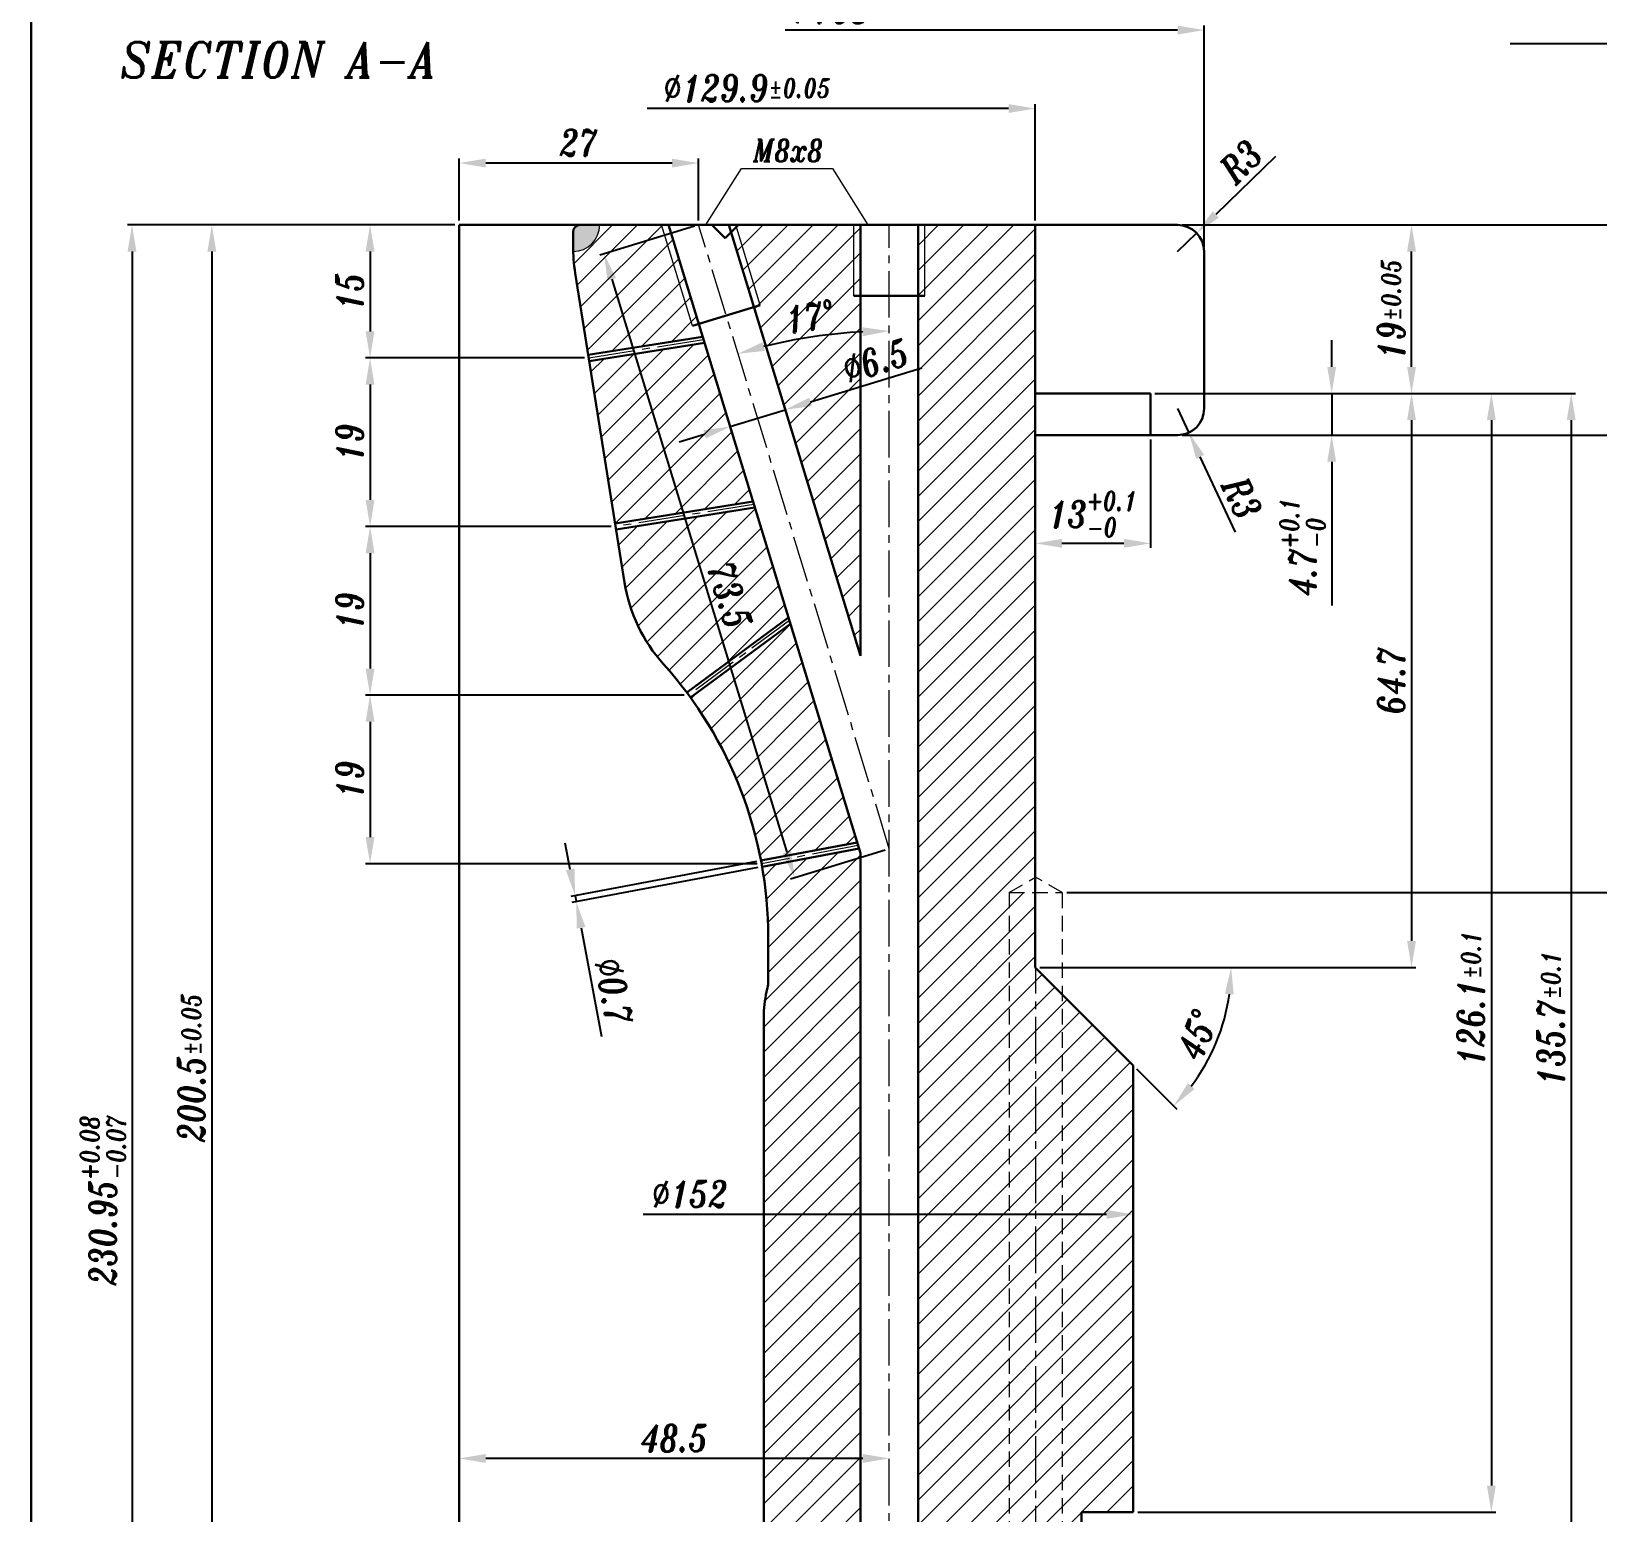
# Model space of a CAD drawing. Extents: x -409 to 828, y -94 to 506.
# Drawn here: x 31.5 to 208.1, y 134.3 to 301.3 of the extents above; entities that cross this region are included whole.
import ezdxf
from ezdxf import colors
from ezdxf.entities.mleader import LeaderData, LeaderLine
from ezdxf.math import Vec2, Vec3

# ---------------------------------------------------------------- set-up
doc = ezdxf.new("R2010")
doc.units = 0
doc.header["$LTSCALE"] = 7
doc.header["$MEASUREMENT"] = 0
doc.linetypes.add('CENTER2', pattern=[1.125, 0.75, -0.125, 0.125, -0.125])
doc.linetypes.add('HIDDEN', pattern=[0.375, 0.25, -0.125])
doc.layers.get('0').update_dxf_attribs({"linetype": 'CONTINUOUS', "lineweight": 15})
for name, color, linetype, lineweight in [('1', 1, 'CENTER2', 15), ('2', 2, 'HIDDEN', 15), ('3', 3, 'CONTINUOUS', 30), ('8', 252, 'CONTINUOUS', 15), ('ENGLISH', 252, 'CONTINUOUS', 18)]:
    doc.layers.add(name, color=color, linetype=linetype, lineweight=lineweight)
doc.styles.add('ITALICT', font='ITALICT.shx', dxfattribs={"width": 0.8, "height": 3})
doc.styles.get("Standard").update_dxf_attribs({"font": 'isocp.shx', "height": 3})
doc.dimstyles.get("Standard").update_dxf_attribs({"dimtxt": 3, "dimasz": 3, "dimexe": 0.5, "dimexo": 0.5, "dimgap": 0.8, "dimtad": 1, "dimdsep": 46, "dimtxsty": 'ITALICT', "dimcen": 0.09, "dimazin": 2, "dimtfac": 1, "dimtmove": 0, "dimatfit": 3, "dimfxl": 1, "dimtolj": 1, "dimtzin": 0, "dimarcsym": 0})
doc.dimstyles.new('Standard$2', dxfattribs={"dimtxt": 3, "dimasz": 3, "dimexe": 0.5, "dimexo": 0.5, "dimgap": 0.8, "dimtad": 1, "dimdsep": 46, "dimtxsty": 'ITALICT', "dimcen": 0.09, "dimazin": 2, "dimtfac": 1, "dimtmove": 0, "dimatfit": 3, "dimfxl": 1, "dimtolj": 1, "dimtzin": 0, "dimarcsym": 0})

# ---------------------------------------------------------------- blocks, each defined once
blk = doc.blocks.new('*D12')
at = {"color": 0, "lineweight": -2, "transparency": 16777216}
for p, q in [((79.23, 279.47), (69.19, 279.47)), ((69.69, 276.47), (69.69, 267.47)), ((93.85, 264.47), (69.19, 264.47))]:
    blk.add_line(p, q, dxfattribs=at)
at = {"color": 0, "transparency": 16777216}
for points in [[(70.19, 276.47), (69.19, 276.47), (69.69, 279.47)], [(69.19, 267.47), (70.19, 267.47), (69.69, 264.47)]]:
    blk.add_solid(points, dxfattribs=at)
at = {"color": 0, "transparency": 16777216, "insert": (67.39, 271.97), "char_height": 3, "attachment_point": 5, "rotation": 90, "style": 'ITALICT'}
blk.add_mtext('\\A1;15', dxfattribs=at)
blk = doc.blocks.new('*D13')
at = {"color": 0, "lineweight": -2, "transparency": 16777216}
for p, q in [((93.85, 264.47), (69.19, 264.47)), ((69.69, 261.47), (69.69, 248.47)), ((96.87, 245.47), (69.19, 245.47))]:
    blk.add_line(p, q, dxfattribs=at)
at = {"color": 0, "transparency": 16777216}
for points in [[(70.19, 261.47), (69.19, 261.47), (69.69, 264.47)], [(69.19, 248.47), (70.19, 248.47), (69.69, 245.47)]]:
    blk.add_solid(points, dxfattribs=at)
at = {"color": 0, "transparency": 16777216, "insert": (67.39, 254.97), "char_height": 3, "attachment_point": 5, "rotation": 90, "style": 'ITALICT'}
blk.add_mtext('\\A1;19', dxfattribs=at)
blk = doc.blocks.new('*D14')
at = {"color": 0, "lineweight": -2, "transparency": 16777216}
for p, q in [((96.87, 245.47), (69.19, 245.47)), ((69.69, 242.47), (69.69, 229.47)), ((105.11, 226.47), (69.19, 226.47))]:
    blk.add_line(p, q, dxfattribs=at)
at = {"color": 0, "transparency": 16777216}
for points in [[(70.19, 242.47), (69.19, 242.47), (69.69, 245.47)], [(69.19, 229.47), (70.19, 229.47), (69.69, 226.47)]]:
    blk.add_solid(points, dxfattribs=at)
at = {"color": 0, "transparency": 16777216, "insert": (67.39, 235.97), "char_height": 3, "attachment_point": 5, "rotation": 90, "style": 'ITALICT'}
blk.add_mtext('\\A1;19', dxfattribs=at)
blk = doc.blocks.new('*D15')
at = {"color": 0, "lineweight": -2, "transparency": 16777216}
for p, q in [((105.11, 226.47), (69.19, 226.47)), ((69.69, 223.47), (69.69, 210.47)), ((113.32, 207.47), (69.19, 207.47))]:
    blk.add_line(p, q, dxfattribs=at)
at = {"color": 0, "transparency": 16777216}
for points in [[(70.19, 223.47), (69.19, 223.47), (69.69, 226.47)], [(69.19, 210.47), (70.19, 210.47), (69.69, 207.47)]]:
    blk.add_solid(points, dxfattribs=at)
at = {"color": 0, "transparency": 16777216, "insert": (67.39, 216.97), "char_height": 3, "attachment_point": 5, "rotation": 90, "style": 'ITALICT'}
blk.add_mtext('\\A1;19', dxfattribs=at)
blk = doc.blocks.new('*D18')
at = {"color": 0, "linetype": 'ByBlock', "lineweight": -2, "transparency": 16777216}
for p, q in [((157.68, 255.27), (157.68, 243.08)), ((147.68, 243.58), (154.68, 243.58))]:
    blk.add_line(p, q, dxfattribs=at)
at = {"color": 0, "transparency": 16777216}
for points in [[(147.68, 244.08), (147.68, 243.08), (144.68, 243.58)], [(154.68, 244.08), (154.68, 243.08), (157.68, 243.58)]]:
    blk.add_solid(points, dxfattribs=at)
at = {"color": 0, "transparency": 16777216, "insert": (151.18, 246.87), "char_height": 3, "attachment_point": 5, "style": 'ITALICT'}
blk.add_mtext('\\A1;13{}{\\H0.71x;\\C3;\\S+0.1^ -0;}', dxfattribs=at)
blk = doc.blocks.new('*D19')
at = {"color": 0, "lineweight": -2, "transparency": 16777216}
for p, q in [((171.77, 287.2), (165.03, 280.65)), ((160.73, 276.47), (162.88, 278.56))]:
    blk.add_line(p, q, dxfattribs=at)
at = {"color": 0, "transparency": 16777216}
blk.add_solid([(164.68, 281.01), (165.38, 280.29), (162.88, 278.56)], dxfattribs=at)
at = {"color": 0, "transparency": 16777216, "insert": (167.87, 286.62), "char_height": 3, "attachment_point": 5, "rotation": 44.194, "style": 'ITALICT'}
blk.add_mtext('\\A1;R3', dxfattribs=at)
blk = doc.blocks.new('*D20')
at = {"color": 0, "lineweight": -2, "transparency": 16777216}
for p, q in [((160.73, 258.77), (162, 256.05)), ((167.26, 244.82), (163.27, 253.34))]:
    blk.add_line(p, q, dxfattribs=at)
at = {"color": 0, "transparency": 16777216}
blk.add_solid([(163.72, 253.55), (162.82, 253.12), (162, 256.05)], dxfattribs=at)
at = {"color": 0, "transparency": 16777216, "insert": (167.98, 248.7), "char_height": 3, "attachment_point": 5, "rotation": 295.1049, "style": 'ITALICT'}
blk.add_mtext('\\A1;R3', dxfattribs=at)
blk = doc.blocks.new('*D21')
at = {"color": 0, "linetype": 'ByBlock', "lineweight": -2, "transparency": 16777216}
for p, q in [((178.1, 263.47), (178.1, 266.47)), ((158.18, 260.47), (178.6, 260.47)), ((178.1, 260.47), (178.1, 255.77)), ((161.23, 255.77), (178.6, 255.77)), ((178.1, 252.77), (178.1, 236.58))]:
    blk.add_line(p, q, dxfattribs=at)
at = {"color": 0, "transparency": 16777216}
for points in [[(177.6, 263.47), (178.6, 263.47), (178.1, 260.47)], [(177.6, 252.77), (178.6, 252.77), (178.1, 255.77)]]:
    blk.add_solid(points, dxfattribs=at)
at = {"color": 0, "transparency": 16777216, "insert": (174.82, 243.17), "char_height": 3, "attachment_point": 5, "rotation": 90, "style": 'ITALICT'}
blk.add_mtext('\\A1;4.7{}{\\H0.71x;\\C3;\\S+0.1^ -0;}', dxfattribs=at)
blk = doc.blocks.new('*D22')
at = {"color": 0, "lineweight": -2, "transparency": 16777216}
for p, q in [((161.23, 279.47), (214.6, 279.47)), ((214.1, 276.47), (214.1, 258.77)), ((161.23, 255.77), (214.6, 255.77))]:
    blk.add_line(p, q, dxfattribs=at)
at = {"color": 0, "transparency": 16777216}
for points in [[(213.6, 276.47), (214.6, 276.47), (214.1, 279.47)], [(213.6, 258.77), (214.6, 258.77), (214.1, 255.77)]]:
    blk.add_solid(points, dxfattribs=at)
at = {"color": 0, "transparency": 16777216, "insert": (211.8, 267.62), "char_height": 3, "attachment_point": 5, "rotation": 90, "style": 'ITALICT'}
blk.add_mtext('\\A1;23.7{}{\\H0.71x;\\C3;%%p0.05}', dxfattribs=at)
blk = doc.blocks.new('*D23')
at = {"color": 0, "lineweight": -2, "transparency": 16777216}
for p, q in [((158.18, 260.47), (187.6, 260.47)), ((187.1, 257.47), (187.1, 198.77)), ((145.18, 195.77), (187.6, 195.77))]:
    blk.add_line(p, q, dxfattribs=at)
at = {"color": 0, "transparency": 16777216}
for points in [[(186.6, 257.47), (187.6, 257.47), (187.1, 260.47)], [(186.6, 198.77), (187.6, 198.77), (187.1, 195.77)]]:
    blk.add_solid(points, dxfattribs=at)
at = {"color": 0, "transparency": 16777216, "insert": (184.8, 228.12), "char_height": 3, "attachment_point": 5, "rotation": 90, "style": 'ITALICT'}
blk.add_mtext('\\A1;64.7', dxfattribs=at)
blk = doc.blocks.new('*D24')
at = {"color": 0, "lineweight": -2, "transparency": 16777216}
for p, q in [((155.79, 195.77), (167.26, 195.77)), ((156.08, 184.36), (160.65, 179.8))]:
    blk.add_line(p, q, dxfattribs=at)
blk.add_arc((144.68, 195.77), 22.09, 322.7882, 352.2118, dxfattribs=at)
at = {"color": 0, "transparency": 16777216}
for points in [[(166.06, 192.81), (167.06, 192.74), (166.76, 195.77)], [(162.64, 182.08), (161.89, 182.74), (160.29, 180.15)]]:
    blk.add_solid(points, dxfattribs=at)
at = {"color": 0, "transparency": 16777216, "insert": (162.96, 188.2), "char_height": 3, "attachment_point": 5, "rotation": 67.5, "style": 'ITALICT'}
blk.add_mtext('\\A1;45°', dxfattribs=at)
blk = doc.blocks.new('*D25')
at = {"color": 0, "lineweight": -2, "transparency": 16777216}
for p, q in [((158.18, 260.47), (196.6, 260.47)), ((196.1, 257.47), (196.1, 137.37)), ((156.23, 134.37), (196.6, 134.37))]:
    blk.add_line(p, q, dxfattribs=at)
at = {"color": 0, "transparency": 16777216}
for points in [[(195.6, 257.47), (196.6, 257.47), (196.1, 260.47)], [(195.6, 137.37), (196.6, 137.37), (196.1, 134.37)]]:
    blk.add_solid(points, dxfattribs=at)
at = {"color": 0, "transparency": 16777216, "insert": (193.8, 192.31), "char_height": 3, "attachment_point": 5, "rotation": 90, "style": 'ITALICT'}
blk.add_mtext('\\A1;126.1{}{\\H0.71x;\\C3;%%p0.1}', dxfattribs=at)
blk = doc.blocks.new('*D26')
at = {"color": 0, "lineweight": -2, "transparency": 16777216}
for p, q in [((158.18, 260.47), (205.6, 260.47)), ((205.1, 257.47), (205.1, 127.77)), ((165.38, 124.77), (205.6, 124.77))]:
    blk.add_line(p, q, dxfattribs=at)
at = {"color": 0, "transparency": 16777216}
for points in [[(204.6, 257.47), (205.6, 257.47), (205.1, 260.47)], [(204.6, 127.77), (205.6, 127.77), (205.1, 124.77)]]:
    blk.add_solid(points, dxfattribs=at)
at = {"color": 0, "transparency": 16777216, "insert": (202.8, 190.04), "char_height": 3, "attachment_point": 5, "rotation": 90, "style": 'ITALICT'}
blk.add_mtext('\\A1;135.7{}{\\H0.71x;\\C3;%%p0.1}', dxfattribs=at)
blk = doc.blocks.new('*D27')
at = {"color": 0, "lineweight": -2, "transparency": 16777216}
for p, q in [((74.19, 279.47), (51.35, 279.47)), ((51.85, 276.47), (51.85, 81.97)), ((79.23, 78.97), (51.35, 78.97))]:
    blk.add_line(p, q, dxfattribs=at)
at = {"color": 0, "transparency": 16777216}
for points in [[(52.35, 276.47), (51.35, 276.47), (51.85, 279.47)], [(51.35, 81.97), (52.35, 81.97), (51.85, 78.97)]]:
    blk.add_solid(points, dxfattribs=at)
at = {"color": 0, "transparency": 16777216, "insert": (49.55, 184.47), "char_height": 3, "attachment_point": 5, "rotation": 90, "style": 'ITALICT'}
blk.add_mtext('\\A1;200.5{}{\\H0.71x;\\C3;%%p0.05}', dxfattribs=at)
blk = doc.blocks.new('*D40')
at = {"color": 0, "lineweight": -2, "transparency": 16777216}
for p, q in [((79.23, 279.47), (42.35, 279.47)), ((42.85, 276.47), (42.85, 51.52)), ((79.23, 48.52), (42.35, 48.52))]:
    blk.add_line(p, q, dxfattribs=at)
at = {"color": 0, "transparency": 16777216}
for points in [[(43.35, 276.47), (42.35, 276.47), (42.85, 279.47)], [(42.35, 51.52), (43.35, 51.52), (42.85, 48.52)]]:
    blk.add_solid(points, dxfattribs=at)
at = {"color": 0, "transparency": 16777216, "insert": (39.57, 169.55), "char_height": 3, "attachment_point": 5, "rotation": 90, "style": 'ITALICT'}
blk.add_mtext('\\A1;230.95{}{\\H0.71x;\\C3;\\S+0.08^ -0.07;}', dxfattribs=at)
blk = doc.blocks.new('*D42')
at = {"color": 0, "lineweight": -2, "transparency": 16777216}
for p, q in [((152.73, 167.94), (100.49, 167.94)), ((155.73, 168.44), (155.73, 168.44))]:
    blk.add_line(p, q, dxfattribs=at)
at = {"color": 0, "transparency": 16777216}
blk.add_solid([(152.73, 167.44), (152.73, 168.44), (155.73, 167.94)], dxfattribs=at)
at = {"color": 0, "transparency": 16777216, "insert": (105.74, 170.24), "char_height": 3, "attachment_point": 5, "style": 'ITALICT'}
blk.add_mtext('\\A1;%%c152', dxfattribs=at)
blk = doc.blocks.new('*D43')
at = {"color": 0, "lineweight": -2, "transparency": 16777216}
for p, q in [((141.68, 292.59), (100.93, 292.59)), ((144.68, 279.97), (144.68, 293.09))]:
    blk.add_line(p, q, dxfattribs=at)
at = {"color": 0, "transparency": 16777216}
blk.add_solid([(141.68, 293.09), (141.68, 292.09), (144.68, 292.59)], dxfattribs=at)
at = {"color": 0, "transparency": 16777216, "insert": (112.2, 294.89), "char_height": 3, "attachment_point": 5, "style": 'ITALICT'}
blk.add_mtext('\\A1;%%c129.9{}{\\H0.71x;\\C3;%%p0.05}', dxfattribs=at)
blk = doc.blocks.new('*D44')
at = {"color": 0, "lineweight": -2, "transparency": 16777216}
for p, q in [((160.73, 301.43), (116.47, 301.43)), ((163.73, 276.97), (163.73, 301.93))]:
    blk.add_line(p, q, dxfattribs=at)
at = {"color": 0, "transparency": 16777216}
blk.add_solid([(160.73, 301.93), (160.73, 300.93), (163.73, 301.43)], dxfattribs=at)
at = {"color": 0, "transparency": 16777216, "insert": (121.73, 303.73), "char_height": 3, "attachment_point": 5, "style": 'ITALICT'}
blk.add_mtext('\\A1;%%c168', dxfattribs=at)
blk = doc.blocks.new('*D45')
at = {"color": 0, "lineweight": -2, "transparency": 16777216}
for p, q in [((79.73, 279.97), (79.73, 286.94)), ((103.73, 286.44), (82.73, 286.44)), ((106.73, 279.97), (106.73, 286.94))]:
    blk.add_line(p, q, dxfattribs=at)
at = {"color": 0, "transparency": 16777216}
for points in [[(82.73, 286.94), (82.73, 285.94), (79.73, 286.44)], [(103.73, 286.94), (103.73, 285.94), (106.73, 286.44)]]:
    blk.add_solid(points, dxfattribs=at)
at = {"color": 0, "transparency": 16777216, "insert": (93.23, 288.74), "char_height": 3, "attachment_point": 5, "style": 'ITALICT'}
blk.add_mtext('\\A1;27', dxfattribs=at)
blk = doc.blocks.new('*D48')
at = {"color": 0, "lineweight": -2, "transparency": 16777216}
for p, q in [((79.73, 139.97), (79.73, 140.93)), ((125.23, 140.43), (82.73, 140.43)), ((128.23, 140.93), (128.23, 140.93))]:
    blk.add_line(p, q, dxfattribs=at)
at = {"color": 0, "transparency": 16777216}
for points in [[(82.73, 140.93), (82.73, 139.93), (79.73, 140.43)], [(125.23, 139.93), (125.23, 140.93), (128.23, 140.43)]]:
    blk.add_solid(points, dxfattribs=at)
at = {"color": 0, "transparency": 16777216, "insert": (103.98, 142.73), "char_height": 3, "attachment_point": 5, "style": 'ITALICT'}
blk.add_mtext('\\A1;48.5', dxfattribs=at)
blk = doc.blocks.new('*D55')
at = {"color": 0, "lineweight": -2, "transparency": 16777216}
for p, q in [((106.25, 279.32), (95.58, 276.06)), ((96.94, 273.34), (116.68, 208.75)), ((127.75, 209), (117.08, 205.74))]:
    blk.add_line(p, q, dxfattribs=at)
at = {"color": 0, "transparency": 16777216}
for points in [[(97.41, 273.48), (96.46, 273.19), (96.06, 276.21)], [(116.2, 208.61), (117.16, 208.9), (117.56, 205.88)]]:
    blk.add_solid(points, dxfattribs=at)
at = {"color": 0, "transparency": 16777216, "insert": (110.23, 237.71), "char_height": 3, "attachment_point": 5, "rotation": 287, "style": 'ITALICT'}
blk.add_mtext('\\A1;73.5', dxfattribs=at)
blk = doc.blocks.new('*D68')
at = {"color": 0, "lineweight": -2, "transparency": 16777216}
for p, q in [((161.23, 279.47), (187.6, 279.47)), ((187.1, 263.47), (187.1, 276.47)), ((158.18, 260.47), (187.6, 260.47))]:
    blk.add_line(p, q, dxfattribs=at)
at = {"color": 0, "transparency": 16777216}
for points in [[(186.6, 276.47), (187.6, 276.47), (187.1, 279.47)], [(186.6, 263.47), (187.6, 263.47), (187.1, 260.47)]]:
    blk.add_solid(points, dxfattribs=at)
at = {"color": 0, "transparency": 16777216, "insert": (184.8, 269.97), "char_height": 3, "attachment_point": 5, "rotation": 90, "style": 'ITALICT'}
blk.add_mtext('\\A1;19{}{\\H0.71x;\\C3;%%p0.05}', dxfattribs=at)
blk = doc.blocks.new('*D91')
at = {"color": 0, "lineweight": -2, "transparency": 16777216}
for p, q in [((148.23, 204.22), (212.8, 204.22)), ((212.3, 51.52), (212.3, 201.22)), ((147.38, 48.52), (212.8, 48.52))]:
    blk.add_line(p, q, dxfattribs=at)
at = {"color": 0, "transparency": 16777216}
for points in [[(212.8, 201.22), (211.8, 201.22), (212.3, 204.22)], [(211.8, 51.52), (212.8, 51.52), (212.3, 48.52)]]:
    blk.add_solid(points, dxfattribs=at)
at = {"color": 0, "transparency": 16777216, "insert": (210, 126.37), "char_height": 3, "attachment_point": 5, "rotation": 90, "style": 'ITALICT'}
blk.add_mtext('\\A1;155.7', dxfattribs=at)
blk = doc.blocks.new('*D102')
at = {"color": 0, "linetype": 'ByBlock', "lineweight": -2, "transparency": 16777216}
for p, q in [((92.25, 206.83), (91.7, 209.78)), ((113.27, 207.72), (92.31, 203.79)), ((113.39, 207.03), (92.44, 203.1)), ((92.8, 203.88), (92.93, 203.2)), ((93.48, 200.25), (95.78, 187.98))]:
    blk.add_line(p, q, dxfattribs=at)
at = {"color": 0, "transparency": 16777216}
for points in [[(91.76, 206.74), (92.74, 206.92), (92.8, 203.88)], [(93.97, 200.34), (92.99, 200.16), (92.93, 203.2)]]:
    blk.add_solid(points, dxfattribs=at)
at = {"color": 0, "transparency": 16777216, "insert": (97.17, 193.06), "char_height": 3, "attachment_point": 5, "rotation": 280.6168, "style": 'ITALICT'}
blk.add_mtext('\\A1;%%c0.7', dxfattribs=at)
blk = doc.blocks.new('*D143')
at = {"color": 0, "lineweight": -2, "transparency": 16777216}
blk.add_arc((128.23, 209.14), 58.36, 92.9458, 104.0542, dxfattribs=at)
at = {"color": 0, "transparency": 16777216}
for points in [[(125.24, 266.93), (125.21, 267.93), (128.23, 267.5)], [(113.92, 266.24), (114.19, 265.27), (111.16, 264.95)]]:
    blk.add_solid(points, dxfattribs=at)
at = {"color": 0, "transparency": 16777216, "insert": (119.26, 269.14), "char_height": 3, "attachment_point": 5, "rotation": 8.5, "style": 'ITALICT'}
blk.add_mtext('\\A1;17%%d', dxfattribs=at)
blk = doc.blocks.new('*D144')
at = {"color": 0, "linetype": 'ByBlock', "lineweight": -2, "transparency": 16777216}
for p, q in [((119.36, 259.52), (131.89, 263.35)), ((110.28, 256.74), (116.49, 258.64)), ((116.37, 259.05), (116.64, 258.16)), ((110.15, 257.15), (110.42, 256.26)), ((107.41, 255.86), (104.54, 254.99))]:
    blk.add_line(p, q, dxfattribs=at)
at = {"color": 0, "transparency": 16777216}
for points in [[(119.21, 260), (119.51, 259.04), (116.49, 258.64)], [(107.55, 255.39), (107.26, 256.34), (110.28, 256.74)]]:
    blk.add_solid(points, dxfattribs=at)
at = {"color": 0, "transparency": 16777216, "insert": (126.68, 264.16), "char_height": 3, "attachment_point": 5, "rotation": 17, "style": 'ITALICT'}
blk.add_mtext('\\A1;%%c6.5', dxfattribs=at)

msp = doc.modelspace()

# ---------------------------------------------------------------- hatches: boundary and pattern name
h = msp.add_hatch(color=256)
h.paths.add_polyline_path([(95.5759, 279.4683), (93.3759, 279.4683, 0.41421356), (92.5759, 278.6683), (92.5759, 277.1683, 0.0087517), (92.5881, 276.4683, 0.4130178)])
h.paths.add_polyline_path([(113.4486, 81.6849, -0.04156546), (112.1759, 78.9683), (114.995, 77.9422, 0.38836393)])
at = {"layer": '8'}
h = msp.add_hatch(dxfattribs=at)
h.set_pattern_fill('_USER', color=256, scale=2, angle=45, style=0, pattern_type=0)
h.set_pattern_definition([(45, (-750.9619, 0), (-1.4142136, 1.4142136), [])])
h.paths.add_polyline_path([(124.9759, 208.6592), (124.8187, 209.1735), (113.8837, 207.1237, -0.04342478), (114.5759, 199.1683), (114.5759, 194.1683, -0.05538514), (114.5027, 193.5097), (114.393, 193.0219, 0.05538514), (114.0759, 190.1683), (114.0759, 96.9683, 0.05538514), (114.393, 94.1146), (114.5027, 93.6268, -0.05538514), (114.5759, 92.9683), (114.5759, 87.9683, -0.08899347), (113.4486, 81.6849, -0.38836393), (114.995, 77.9422), (124.9759, 74.3094)])
h.paths.add_polyline_path([(113.7575, 207.8123), (124.6127, 209.8471), (117.0716, 234.5128), (105.8199, 226.1856, -0.10994604)])
h.paths.add_polyline_path([(97.4276, 245.1226), (98.3759, 239.1683, 0.14459439), (102.7668, 229.9644, -0.02258496), (105.405, 226.7494), (116.8545, 235.223), (113.0664, 247.6133)])
h.paths.add_polyline_path([(94.4015, 264.1226), (97.3175, 245.8139), (112.8598, 248.2892), (107.3867, 266.1907)])
h.paths.add_polyline_path([(92.5881, 276.4683, 0.0307428), (92.8248, 274.0226), (94.2914, 264.8139), (107.1801, 266.8666), (106.7414, 268.3014), (106.0242, 268.0821), (102.5431, 279.4683), (95.5759, 279.4683, -0.4130178)])
h.paths.add_polyline_path([(102.5431, 279.4683), (106.0242, 268.0821), (106.7414, 268.3014), (103.3274, 279.4683)])
h.paths.add_polyline_path([(110.3823, 278.6247), (112.9574, 270.2018), (113.6747, 270.4211), (110.9829, 279.2253)])
h.paths.add_polyline_path([(110.9829, 279.2253), (110.9087, 279.4683), (110.1244, 279.4683), (110.3823, 278.6247)])
h.paths.add_polyline_path([(111.2259, 279.4683), (110.9829, 279.2253), (113.6747, 270.4211), (112.9574, 270.2018), (124.9759, 230.8912), (124.9759, 271.4683), (124.2259, 271.4683), (124.2259, 279.4683)])
h.paths.add_polyline_path([(121.3179, 265.6596), (130.2935, 268.4038), (132.0477, 262.6659), (123.0721, 259.9218)], flags=9)
h.paths.add_polyline_path([(124.2259, 271.4683), (124.9759, 271.4683), (124.9759, 279.4683), (124.2259, 279.4683)])
h.paths.add_polyline_path([(132.2259, 271.4683), (132.2259, 279.4683), (131.4759, 279.4683), (131.4759, 271.4683)])
h.paths.add_polyline_path([(141.7259, 48.5183), (141.7259, 120.7683), (135.8759, 120.7683), (135.8759, 121.5183), (134.8759, 121.5183), (132.9995, 124.7683), (134.8759, 128.0183), (135.8759, 128.0183), (135.8759, 128.7683), (141.7259, 128.7683), (141.7259, 204.2183), (144.6759, 205.9214), (144.6759, 255.7683), (144.6759, 260.4683), (144.6759, 279.4683), (132.2259, 279.4683), (132.2259, 271.4683), (131.4759, 271.4683), (131.4759, 56.5183), (132.2259, 56.5183), (132.2259, 48.5183)])
h.paths.add_polyline_path([(126.4588, 99.2238), (135.8445, 99.2238), (135.8445, 93.2238), (126.4588, 93.2238)], flags=9)
h.paths.add_polyline_path([(124.9759, 61.2448), (117.2629, 58.4375, 0.31529879), (116.2759, 57.0279), (116.2759, 50.7185, 0.31529879), (116.9339, 49.7788), (120.3971, 48.5183), (124.2259, 48.5183), (124.2259, 56.5183), (124.9759, 56.5183)])
h.paths.add_polyline_path([(124.9759, 56.5183), (124.2259, 56.5183), (124.2259, 48.5183), (124.9759, 48.5183)])
h.paths.add_polyline_path([(132.2259, 48.5183), (132.2259, 56.5183), (131.4759, 56.5183), (131.4759, 48.5183)])
h.paths.add_polyline_path([(141.7259, 120.7683), (141.7259, 48.5183), (144.7259, 48.5183), (144.7259, 120.7683)])
h.paths.add_polyline_path([(144.7259, 120.7683), (144.7259, 48.5183), (146.8759, 48.5183, 0.07194075), (147.7259, 48.6412), (147.7259, 120.7683)])
h.paths.add_polyline_path([(135.8759, 121.5183), (135.8759, 120.7683), (141.7259, 120.7683), (141.7259, 121.5183)])
h.paths.add_polyline_path([(144.7259, 121.5183), (141.7259, 121.5183), (141.7259, 120.7683), (144.7259, 120.7683)])
h.paths.add_polyline_path([(147.7259, 121.5183), (144.7259, 121.5183), (144.7259, 120.7683), (147.7259, 120.7683)])
h.paths.add_polyline_path([(149.8759, 121.5183), (147.7259, 121.5183), (147.7259, 120.7683), (149.8759, 120.7683)])
h.paths.add_polyline_path([(147.7259, 48.6412, 0.33236862), (149.8759, 51.5183), (149.8759, 74.3683), (149.8759, 120.2683), (149.8759, 120.7683), (147.7259, 120.7683)])
h.paths.add_polyline_path([(141.7259, 128.7683), (141.7259, 128.0183), (144.7259, 128.0183), (144.7259, 128.7683)])
h.paths.add_polyline_path([(135.8759, 128.7683), (135.8759, 128.0183), (141.7259, 128.0183), (141.7259, 128.7683)])
h.paths.add_polyline_path([(147.7259, 128.0183), (147.7259, 128.7683), (144.7259, 128.7683), (144.7259, 128.0183)])
h.paths.add_polyline_path([(149.8759, 128.0183), (149.8759, 128.7683), (147.7259, 128.7683), (147.7259, 128.0183)])
h.paths.add_polyline_path([(149.8759, 129.2683), (149.8759, 134.2683), (149.8759, 134.3683), (155.7259, 134.3683), (155.7259, 184.7183), (147.7259, 192.7183), (147.7259, 128.7683), (149.8759, 128.7683)])
h.paths.add_polyline_path([(147.7259, 128.7683), (147.7259, 192.7183), (144.7259, 195.7183), (144.7259, 128.7683)])
h.paths.add_polyline_path([(144.7259, 128.7683), (144.7259, 195.7183), (144.6759, 195.7683), (144.6759, 204.2183), (141.7259, 204.2183), (141.7259, 128.7683)])
h.paths.add_polyline_path([(111.7475, 243.0171), (114.4582, 234.1507), (108.7204, 232.3965), (106.0097, 241.2628)], flags=24)
h.paths.add_polyline_path([(115.5318, 271.6121), (122.1017, 272.594), (122.9885, 266.6599), (116.4186, 265.6781)], flags=24)
h.paths.add_polyline_path([(140.6606, 61.1701), (141.9332, 53.9529), (136.0244, 52.911), (134.7518, 60.1282)], flags=24)
h.paths.add_polyline_path([(136.2083, 108.8277), (141.4797, 108.8277), (141.4797, 102.8277), (136.2083, 102.8277)], flags=24)
h.paths.add_polyline_path([(136.2973, 117.8277), (141.4545, 117.8277), (141.4545, 111.8277), (136.2973, 111.8277)], flags=24)

# ---------------------------------------------------------------- linework, layer by layer
for p, q in [((107.5429, 279.4683), (111.5722, 285.8246)), ((111.5722, 285.8246), (121.8098, 285.8246)), ((121.8098, 285.8246), (125.7997, 279.4683)), ((106.0242, 268.0821), (102.5431, 279.4683)), ((113.6747, 270.4211), (110.9087, 279.4683)), ((124.2259, 271.4683), (124.2259, 279.4683)), ((132.2259, 271.4683), (132.2259, 279.4683))]:
    msp.add_line(p, q)
msp.add_arc((92.5759, 279.4683), 3, 270.234013, 0)
at = {"layer": '1'}
for p, q in [((128.2259, 209.1449), (106.7259, 279.4683)), ((128.2259, 48.5183), (128.2259, 279.4683)), ((107.2834, 266.5287), (94.3465, 264.4683)), ((112.9631, 247.9513), (97.3725, 245.4683)), ((116.9631, 234.8679), (105.6135, 226.4683)), ((124.7157, 209.5103), (113.8219, 207.4683)), ((144.7259, 205.9503), (144.7259, 48.5183))]:
    msp.add_line(p, q, dxfattribs=at)
at = {"layer": '2'}
for p, q in [((141.7259, 204.2183), (144.7259, 205.9503)), ((147.7259, 204.2183), (144.7259, 205.9503)), ((141.7259, 204.2183), (147.7259, 204.2183)), ((141.7259, 204.2183), (141.7259, 48.5183)), ((147.7259, 204.2183), (147.7259, 48.6412))]:
    msp.add_line(p, q, dxfattribs=at)
at = {"layer": '3'}
for p, q in [((31.4997, 501.465), (31.4997, -89.1371)), ((79.7259, 279.4683), (79.7259, 48.5183)), ((79.7259, 279.4683), (160.7259, 279.4683)), ((124.9759, 208.6592), (103.3274, 279.4683)), ((109.7259, 277.9683), (108.2259, 279.4683)), ((109.7259, 277.9683), (111.2259, 279.4683)), ((124.9759, 230.8912), (110.1244, 279.4683)), ((124.9759, 230.8912), (124.9759, 279.4683)), ((131.4759, 48.5183), (131.4759, 279.4683)), ((144.6759, 279.4683), (144.6759, 195.7683)), ((92.5759, 278.6683), (92.5759, 277.1683)), ((163.7259, 276.4683), (163.7259, 258.7683)), ((98.3759, 239.1683), (92.8248, 274.0226)), ((106.0242, 268.0821), (113.6747, 270.4211)), ((124.2259, 271.4683), (132.2259, 271.4683)), ((107.1801, 266.8666), (94.2914, 264.8139)), ((107.3867, 266.1907), (94.4015, 264.1226)), ((144.6759, 260.4683), (157.6759, 260.4683)), ((157.6759, 260.4683), (157.6759, 255.7683)), ((144.6759, 255.7683), (160.7259, 255.7683)), ((112.8598, 248.2892), (97.3175, 245.8139)), ((113.0664, 247.6133), (97.4276, 245.1226)), ((116.8545, 235.223), (105.4053, 226.7496)), ((117.0716, 234.5128), (105.8217, 226.1869)), ((124.6127, 209.8471), (113.7574, 207.8123)), ((124.8187, 209.1735), (113.8864, 207.1242)), ((124.9759, 74.3094), (124.9759, 208.6592)), ((114.5759, 199.1683), (114.5759, 194.1683)), ((144.6759, 195.7683), (155.7259, 184.7183)), ((114.5027, 193.5097), (114.393, 193.0219)), ((114.0759, 96.9683), (114.0759, 190.1683)), ((155.7259, 184.7183), (155.7259, 134.3683)), ((149.8759, 134.3683), (155.7259, 134.3683)), ((149.8759, 134.3683), (149.8759, 51.5183))]:
    msp.add_line(p, q, dxfattribs=at)
for centre, radius, start, end in [((93.3759, 278.6683), 0.8, 90, 180), ((160.7259, 276.4683), 3, 0, 90), ((112.5759, 277.1683), 20, 180, 189.049203), ((160.7259, 258.7683), 3, 270, 0), ((116.1519, 241.9993), 18, 189.049203, 221.959702), ((68.5158, 199.1683), 46.0601, 0, 41.959702), ((127.0759, 190.1683), 13, 167.319617, 180), ((111.5759, 194.1683), 3, 347.319617, 0)]:
    msp.add_arc(centre, radius, start, end, dxfattribs=at)

# ---------------------------------------------------------------- texts
at = {"style": 'ITALICT', "width": 0.8}
msp.add_text('M8x8', height=2.5, dxfattribs=at).set_placement((112.8879, 286.6087))
at = {"layer": 'ENGLISH', "linetype": 'Continuous', "style": 'ITALICT', "width": 0.9}
msp.add_text('SECTION A-A', height=4, dxfattribs=at).set_placement((41.4945, 296.0781))

# ---------------------------------------------------------------- dimensions: what is measured, and where the dimension line sits
for base, p1, p2, text, override, picture, middle in [((79.7259, 301.4279), (163.7259, 276.4683), (79.7259, 279.4683), '%%c<>', {"dimlfac": 2, "dimse2": 1, "dimsd2": 1}, '*D44', (121.7259, 303.7279)), ((79.7259, 292.5897), (144.6759, 279.4683), (79.7259, 279.4683), '%%c<>{}{\\H0.71x;\\C3;%%p0.05}', {"dimlfac": 2, "dimse2": 1, "dimsd2": 1, "dimtp": 0.05, "dimtm": 0.05}, '*D43', (112.2009, 294.8897)), ((157.6759, 243.5814), (144.6759, 243.5814), (157.6759, 255.7683), '<>{}{\\H0.71x;\\C3;\\S+0.1^ -0;}', {"dimpost": '<>', "dimtp": 0.1, "dimfxl": 1.5, "dimtzin": 8, "dimarcsym": 1}, '*D18', (151.1759, 246.8664))]:
    dim = msp.add_linear_dim(base=base, p1=p1, p2=p2, text=text, dimstyle='Standard', override=override)
    dim.commit()
    dim.dimension.update_dxf_attribs({"geometry": picture, "text_midpoint": middle})
for base, p1, p2, picture, middle in [((79.7259, 286.4408), (106.7259, 279.4683), (79.7259, 279.4683), '*D45', (93.2259, 288.7408)), ((79.7259, 140.4335), (128.2259, 140.4335), (79.7259, 139.4683), '*D48', (103.9759, 142.7335))]:
    dim = msp.add_linear_dim(base=base, p1=p1, p2=p2, dimstyle='Standard')
    dim.commit()
    dim.dimension.update_dxf_attribs({"geometry": picture, "text_midpoint": middle})
for center, mpoint, picture, middle in [((160.7259, 276.4683), (162.8768, 278.5595), '*D19', (167.8698, 286.6218)), ((160.7259, 258.7683), (161.9987, 256.0517), '*D20', (167.9848, 248.6966))]:
    dim = msp.add_radius_dim(center=center, mpoint=mpoint, dimstyle='Standard')
    dim.commit()
    dim.dimension.update_dxf_attribs({"geometry": picture, "text_midpoint": middle})
for base, p1, p2, text, override, picture, middle in [((42.8506, 48.5183), (79.7259, 279.4683), (79.7259, 48.5183), '<>{}{\\H0.71x;\\C3;\\S+0.08^ -0.07;}', {"dimtp": 0.08, "dimtm": 0.07}, '*D40', (42.8506, 169.5469)), ((51.8506, 78.9683), (74.6891, 279.4683), (79.7259, 78.9683), '<>{}{\\H0.71x;\\C3;%%p0.05}', {"dimtp": 0.05, "dimtm": 0.05}, '*D27', (51.8506, 184.4683)), ((214.1032, 255.7683), (160.7259, 279.4683), (160.7259, 255.7683), '<>{}{\\H0.71x;\\C3;%%p0.05}', {"dimtp": 0.05, "dimtm": 0.05, "dimtmove": 0}, '*D22', (214.1032, 267.6183)), ((178.1032, 255.7683), (157.6759, 260.4683), (160.7259, 255.7683), '<>{}{\\H0.71x;\\C3;\\S+0.1^ -0;}', {"dimpost": '<>', "dimtp": 0.1, "dimfxl": 1.5, "dimtzin": 8, "dimarcsym": 1}, '*D21', (178.1032, 243.1734)), ((196.1032, 134.3683), (157.6759, 260.4683), (155.7259, 134.3683), '<>{}{\\H0.71x;\\C3;%%p0.1}', {"dimtp": 0.1, "dimtm": 0.1, "dimtmove": 0}, '*D25', (196.1032, 192.3099)), ((205.1032, 124.7683), (157.6759, 260.4683), (164.8759, 124.7683), '<>{}{\\H0.71x;\\C3;%%p0.1}', {"dimtp": 0.1, "dimtm": 0.1, "dimtmove": 0}, '*D26', (205.1032, 190.0367))]:
    dim = msp.add_linear_dim(base=base, p1=p1, p2=p2, angle=90, text=text, dimstyle='Standard', override=override)
    dim.commit()
    dim.dimension.update_dxf_attribs({"geometry": picture, "text_midpoint": middle, "dimtype": 160})
dim = msp.add_linear_dim(base=(69.6891, 264.4683), p1=(79.7259, 279.4683), p2=(94.3465, 264.4683), angle=90, dimstyle='Standard')
dim.commit()
dim.dimension.update_dxf_attribs({"geometry": '*D12', "text_midpoint": (67.3891, 271.9683)})
for base, p1, p2, angle, override, picture, middle, dimtype in [((117.5582, 205.8835), (106.7259, 279.4683), (128.2259, 209.1449), 287, {"dimdec": 1}, '*D55', (108.0344, 237.0343), 161), ((116.4916, 258.6419), (110.0048, 257.6275), (116.2208, 259.5279), 17, {"dimpost": '%%c<>', "dimtxsty": 'ITALICT', "dimarcsym": 1}, '*D144', (127.3553, 261.9633), 161), ((187.1032, 195.7683), (157.6759, 260.4683), (144.6759, 195.7683), 90, {"dimtmove": 0}, '*D23', (187.1032, 228.1183), 160), ((92.9294, 203.1959), (113.7574, 207.8123), (113.8864, 207.1242), 280.616791, {"dimpost": '%%c<>', "dimarcsym": 1}, '*D102', (94.9087, 192.637), 161), ((212.3002, 204.2183), (146.8759, 48.5183), (147.7259, 204.2183), 90, {"dimtmove": 0}, '*D91', (212.3002, 126.3683), 160)]:
    dim = msp.add_linear_dim(base=base, p1=p1, p2=p2, angle=angle, dimstyle='Standard', override=override)
    dim.commit()
    dim.dimension.update_dxf_attribs({"geometry": picture, "text_midpoint": middle, "dimtype": dimtype})
dim = msp.add_angular_dim_2l(base=(122.4636, 267.2171), line1=((128.2259, 48.5183), (128.2259, 279.4683)), line2=((128.2259, 209.1449), (106.7259, 279.4683)), dimstyle='Standard$2', override={"dimtxsty": 'ITALICT'})
dim.commit()
dim.dimension.update_dxf_attribs({"geometry": '*D143', "text_midpoint": (119.2602, 269.136)})
dim = msp.add_linear_dim(base=(187.1032, 279.4683), p1=(157.6759, 260.4683), p2=(160.7259, 279.4683), angle=90, text='<>{}{\\H0.71x;\\C3;%%p0.05}', dimstyle='Standard', override={"dimtp": 0.05, "dimtm": 0.05})
dim.commit()
dim.dimension.update_dxf_attribs({"geometry": '*D68', "text_midpoint": (184.8032, 269.9683)})
for base, p1, p2, picture, middle in [((69.6891, 245.4683), (94.3465, 264.4683), (97.3725, 245.4683), '*D13', (67.3891, 254.9683)), ((69.6891, 226.4683), (97.3725, 245.4683), (105.6135, 226.4683), '*D14', (67.3891, 235.9683)), ((69.6891, 207.4683), (105.6135, 226.4683), (113.8219, 207.4683), '*D15', (67.3891, 216.9683))]:
    dim = msp.add_linear_dim(base=base, p1=p1, p2=p2, angle=90, dimstyle='Standard', override={"dimtmove": 1})
    dim.commit()
    dim.dimension.update_dxf_attribs({"geometry": picture, "text_midpoint": middle})
dim = msp.add_angular_dim_2l(base=(163.8041, 184.7246), line1=((144.6759, 195.7683), (155.2886, 195.7683)), line2=((144.6759, 195.7683), (155.7259, 184.7183)), dimstyle='Standard')
dim.commit()
dim.dimension.update_dxf_attribs({"geometry": '*D24', "text_midpoint": (162.957, 188.196)})
dim = msp.add_linear_dim(base=(79.7259, 167.9425), p1=(155.7259, 167.9425), p2=(79.7259, 164.6941), text='%%c<>', dimstyle='Standard', override={"dimlfac": 2, "dimse2": 1, "dimsd2": 1})
dim.commit()
dim.dimension.update_dxf_attribs({"geometry": '*D42', "text_midpoint": (105.7428, 167.9425), "dimtype": 160})

# ---------------------------------------------------------------- leaders
ml = msp.add_multileader_mtext('Standard')
ml.set_content('', color=256)
ml.set_leader_properties()
ml.build(insert=Vec2(0, 0))
ml.multileader.update_dxf_attribs({"text_right_attachment_type": 6, "dogleg_length": 0.36, "arrow_head_size": 3})
ctx = ml.context
ctx.base_point, ctx.arrow_head_size, ctx.plane_origin = Vec3(196.2305, 301.8974), 3, Vec3(289.0383, 247.9051)
ctx.right_attachment, ctx.text_align_type, ctx.attachment_type = 6, 2, 2
notes = []
notes.append((ctx, [(0, (1, 1, 0), (255.6038, 299.8974), (-1, 0), 55.3733, [(0, [(267.0516, 279.4683)], 0, [])])]))
ctx.mtext.insert, ctx.mtext.alignment, ctx.mtext.flow_direction = Vec3(198.2305, 303.8974), 3, 5
for ctx, leaders in notes:
    for number, flags, end, landing, length, lines in leaders:
        leader = LeaderData()
        leader.index, (leader.has_last_leader_line, leader.has_dogleg_vector, leader.attachment_direction) = number, flags
        leader.last_leader_point, leader.dogleg_vector, leader.dogleg_length = Vec3(end), Vec3(landing), length
        for number, points, colour, breaks in lines:
            line = LeaderLine()
            line.index, line.vertices, line.color, line.breaks = number, Vec3.list(points), colors.encode_raw_color(colour), breaks
            leader.lines.append(line)
        ctx.leaders.append(leader)

doc.saveas('drawing.dxf')
